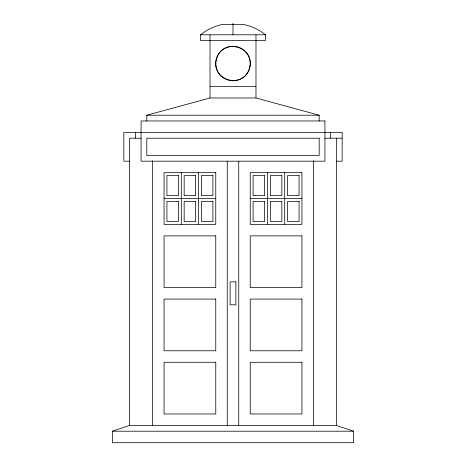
<?xml version="1.0" encoding="UTF-8"?>
<svg xmlns="http://www.w3.org/2000/svg" width="466" height="466" viewBox="0 0 466 466"><rect width="100%" height="100%" fill="white"/><g stroke="black" fill="none" stroke-linecap="round" stroke-linejoin="round"><path stroke-width="0.7" d="M200.502 34.793L205.256 31.373L210.364 28.519L215.764 26.259L221.385 24.622L244.615 24.622L250.236 26.259L255.636 28.519L260.744 31.373L265.498 34.793L265.498 40.536L200.502 40.536L200.502 34.793L265.498 34.793M112.353 431.207L129.589 425.464L336.411 425.464L353.647 431.207L353.647 442.7L112.353 442.7L112.353 431.207L353.647 431.207M146.819 120.968L146.819 115.224L210.02 97.988L255.98 97.988L319.181 115.224L319.181 120.968M210.02 86.495L255.98 86.495M146.819 115.224L319.181 115.224M141.076 138.204L129.589 138.204L129.589 425.464M324.924 138.204L342.161 138.204M129.589 161.184L123.84 161.184L123.84 132.46L342.161 132.46L342.161 161.184L336.411 161.184M164.055 198.528L215.764 198.528M250.236 198.528L301.945 198.528M336.411 138.204L336.411 425.464M330.668 132.46L330.668 138.204M313.432 160.747L313.432 425.464M284.709 172.676L284.709 224.385M267.472 172.676L267.472 224.385M255.98 34.793L255.98 97.988M238.743 161.184L238.743 425.464M233 23.3L233 34.793M227.257 161.184L227.257 425.464M210.02 34.793L210.02 97.988M198.528 172.676L198.528 224.385M181.291 172.676L181.291 224.385M152.568 160.747L152.568 425.464M135.332 132.46L135.332 138.204M216.352 59.054C210.783 80.868 243.567 89.653 249.648 67.978C255.217 46.163 222.433 37.379 216.352 59.054M324.924 120.968L141.076 120.968L141.076 161.184L324.924 161.184L324.924 120.968M319.181 138.204L146.819 138.204L146.819 155.44L319.181 155.44L319.181 138.204M215.764 172.676L164.055 172.676L164.055 224.385L215.764 224.385L215.764 172.676M301.945 172.676L250.236 172.676L250.236 224.385L301.945 224.385L301.945 172.676M178.42 175.548L166.933 175.548L166.933 195.656L178.42 195.656L178.42 175.548M195.656 175.548L184.163 175.548L184.163 195.656L195.656 195.656L195.656 175.548M212.892 175.548L201.399 175.548L201.399 195.656L212.892 195.656L212.892 175.548M264.601 175.548L253.108 175.548L253.108 195.656L264.601 195.656L264.601 175.548M281.837 175.548L270.344 175.548L270.344 195.656L281.837 195.656L281.837 175.548M299.067 175.548L287.58 175.548L287.58 195.656L299.067 195.656L299.067 175.548M178.42 201.399L166.933 201.399L166.933 221.507L178.42 221.507L178.42 201.399M195.656 201.399L184.163 201.399L184.163 221.507L195.656 221.507L195.656 201.399M212.892 201.399L201.399 201.399L201.399 221.507L212.892 221.507L212.892 201.399M264.601 201.399L253.108 201.399L253.108 221.507L264.601 221.507L264.601 201.399M281.837 201.399L270.344 201.399L270.344 221.507L281.837 221.507L281.837 201.399M299.067 201.399L287.58 201.399L287.58 221.507L299.067 221.507L299.067 201.399M215.764 235.872L164.055 235.872L164.055 287.58L215.764 287.58L215.764 235.872M301.945 235.872L250.236 235.872L250.236 287.58L301.945 287.58L301.945 235.872M235.872 281.837L230.128 281.837L230.128 304.816L235.872 304.816L235.872 281.837M215.764 299.067L164.055 299.067L164.055 350.776L215.764 350.776L215.764 299.067M301.945 299.067L250.236 299.067L250.236 350.776L301.945 350.776L301.945 299.067M215.764 362.268L164.055 362.268L164.055 413.971L215.764 413.971L215.764 362.268M301.945 362.268L250.236 362.268L250.236 413.971L301.945 413.971L301.945 362.268M224.385 78.445A17.236 17.236 0 0 0 250.236 63.516A17.236 17.236 0 0 0 224.385 48.592A17.236 17.236 0 0 0 224.385 78.445"/></g></svg>
